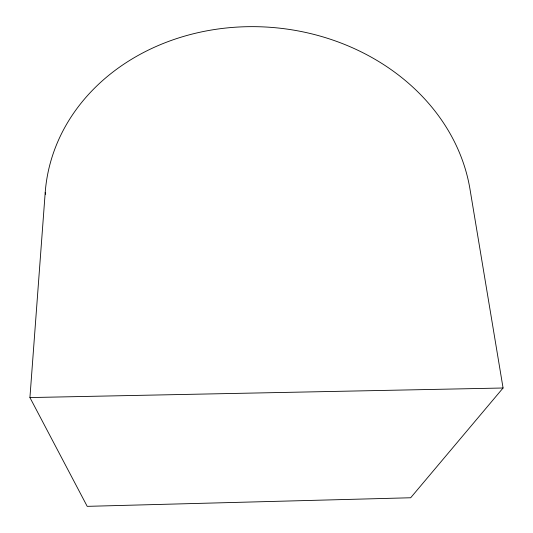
<?xml version="1.0" encoding="UTF-8"?>
<svg xmlns="http://www.w3.org/2000/svg" width="533" height="533" viewBox="0 0 533 533"><rect width="100%" height="100%" fill="white"/><g stroke="black" fill="none" stroke-linecap="round" stroke-linejoin="round"><path stroke-width="0.8" d="M29.928 397.565L45.192 192.706A213.94 182.766 5.4 0 1 250.057 26.657A213.94 182.766 5.4 0 1 469.979 189.122L503.072 388.004L410.676 497.762L87.205 506.35L29.928 397.565L503.072 388.004M45.192 192.706L45.665 194.298"/></g></svg>
